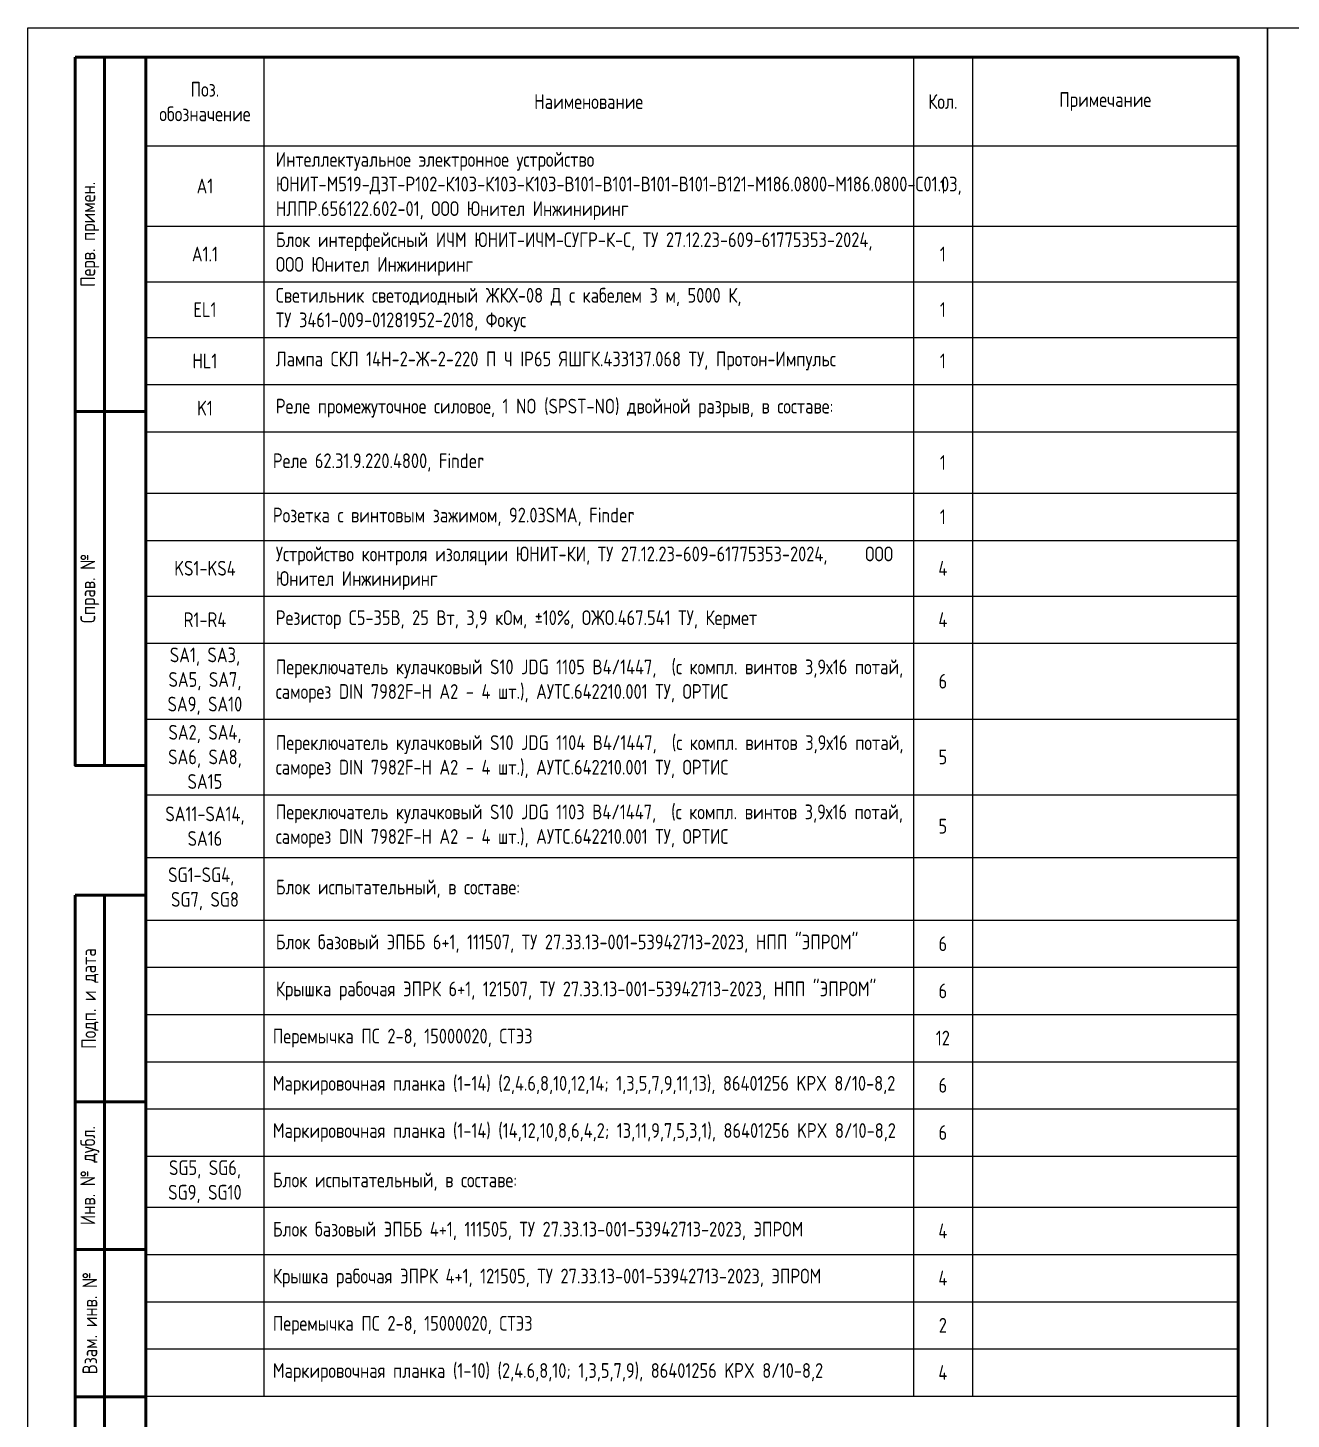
# Model space of a CAD drawing. Header units: millimetres. Extents: x -1117 to 4405, y -90 to 586.
# Drawn here: x -420 to -206, y 61.2 to 297 of the extents above; entities that cross this region are included whole.
import ezdxf

# ---------------------------------------------------------------- set-up
doc = ezdxf.new("R2010")
doc.units = ezdxf.units.MM
doc.styles.add('Gost_type_A', font='GOST_0.TTF')

# ---------------------------------------------------------------- blocks, each defined once
blk = doc.blocks.new('Штамп левый верхний')
at = {"lineweight": 50}
for points in [[(-12, 0), (-7, 0), (-7, -60), (-12, -60)], [(-7, 0), (0, 0), (0, -60), (-7, -60)], [(-12, -60), (-7, -60), (-7, -120), (-12, -120)], [(-7, -60), (0, -60), (0, -120), (-7, -120)]]:
    blk.add_lwpolyline(points, close=True, dxfattribs=at)
at = {"char_height": 2.5, "width": 60, "attachment_point": 5, "rotation": 90, "style": 'Gost_type_A'}
for s, insert in [('Перв. примен.', (-9.5, -30)), ('Справ. №', (-9.5, -90))]:
    blk.add_mtext(s, dxfattribs=dict(at, insert=insert))
blk = doc.blocks.new('Штамп левый нижний')
at = {"lineweight": 50}
for points in [[(-12, 145), (-7, 145), (-7, 110), (-12, 110)], [(-7, 145), (0, 145), (0, 110), (-7, 110)], [(-12, 110), (-7, 110), (-7, 85), (-12, 85)], [(-7, 110), (0, 110), (0, 85), (-7, 85)], [(-12, 85), (-7, 85), (-7, 60), (-12, 60)], [(-7, 85), (0, 85), (0, 60), (-7, 60)], [(-12, 60), (-7, 60), (-7, 25), (-12, 25)], [(-7, 60), (0, 60), (0, 25), (-7, 25)], [(-12, 25), (-7, 25), (-7, 0), (-12, 0)], [(-7, 25), (0, 25), (0, 0), (-7, 0)]]:
    blk.add_lwpolyline(points, close=True, dxfattribs=at)
at = {"char_height": 2.5, "attachment_point": 5, "rotation": 90, "style": 'Gost_type_A'}
for s, insert, width in [('Подп. и дата', (-9.5, 127.5), 35), ('Инв. № дубл.', (-9.5, 97.5), 25), ('Взам. инв. №', (-9.5, 72.5), 25), ('Подп. и дата', (-9.5, 42.5), 35), ('Инв. N подл.', (-9.5, 12.5), 25)]:
    blk.add_mtext(s, dxfattribs=dict(at, insert=insert, width=width))
blk = doc.blocks.new('Формат_А4')
blk.add_lwpolyline([(0, 297), (0, 0), (-210, 0), (-210, 297)], close=True)
at = {"lineweight": 50}
blk.add_lwpolyline([(-190, 292), (-5, 292), (-5, 5), (-190, 5)], close=True, dxfattribs=at)
blk = doc.blocks.new('*T20')
at = {"color": 0, "lineweight": -2, "transparency": 16777216}
for p, q in [((0, 0), (185, 0)), ((0, 0), (0, -15)), ((20, 0), (20, -15)), ((130, 0), (130, -15)), ((140, 0), (140, -15)), ((185, 0), (185, -15)), ((210, 0), (395, 0)), ((210, 0), (210, -15)), ((230, 0), (230, -15)), ((340, 0), (340, -15)), ((350, 0), (350, -15)), ((395, 0), (395, -15))]:
    blk.add_line(p, q, dxfattribs=at)
at = {"color": 0, "linetype": 'ByBlock', "lineweight": -2, "transparency": 16777216}
for p, q in [((0, -15), (185, -15)), ((0, -15), (0, -226.87)), ((20, -15), (20, -226.87)), ((130, -15), (130, -226.87)), ((140, -15), (140, -162.2)), ((185, -15), (185, -226.87)), ((210, -15), (395, -15)), ((210, -15), (210, -188.14)), ((230, -15), (230, -188.14)), ((340, -15), (340, -188.14)), ((350, -15), (350, -23)), ((395, -15), (395, -188.14)), ((210, -23), (395, -23)), ((350, -23), (350, -156.14)), ((0, -28.63), (185, -28.63)), ((210, -31), (395, -31)), ((0, -38.06), (185, -38.06)), ((210, -40.43), (395, -40.43)), ((0, -47.45), (185, -47.45)), ((210, -48.43), (395, -48.43)), ((0, -55.45), (185, -55.45)), ((210, -56.43), (395, -56.43)), ((0, -63.45), (185, -63.45)), ((210, -65.48), (395, -65.48)), ((0, -73.86), (185, -73.86)), ((210, -74.89), (395, -74.89)), ((0, -81.86), (185, -81.86)), ((210, -82.89), (395, -82.89)), ((0, -91.3), (185, -91.3)), ((210, -90.89), (395, -90.89)), ((210, -98.89), (395, -98.89)), ((0, -99.3), (185, -99.3)), ((210, -106.89), (395, -106.89)), ((0, -112.14), (185, -112.14)), ((210, -116.14), (395, -116.14)), ((210, -124.14), (395, -124.14)), ((0, -124.97), (185, -124.97)), ((210, -132.14), (395, -132.14)), ((0, -135.6), (185, -135.6)), ((210, -140.14), (395, -140.14)), ((0, -146.2), (185, -146.2)), ((210, -148.14), (395, -148.14)), ((0, -154.2), (185, -154.2)), ((210, -156.14), (395, -156.14)), ((350, -156.14), (350, -164.14)), ((0, -162.2), (185, -162.2)), ((140, -162.2), (140, -226.87)), ((210, -164.14), (395, -164.14)), ((350, -164.14), (350, -180.14)), ((0, -170.2), (185, -170.2)), ((210, -172.14), (395, -172.14)), ((0, -178.2), (185, -178.2)), ((210, -180.14), (395, -180.14)), ((350, -180.14), (350, -188.14)), ((0, -186.2), (185, -186.2)), ((210, -188.14), (395, -188.14)), ((0, -194.87), (185, -194.87)), ((0, -202.87), (185, -202.87)), ((0, -210.87), (185, -210.87)), ((0, -218.87), (185, -218.87)), ((0, -226.87), (185, -226.87))]:
    blk.add_line(p, q, dxfattribs=at)
at = {"transparency": 16777216, "char_height": 2.5, "style": 'Gost_type_A'}
for s, insert, width, attachment_point in [('Поз. обозначение', (10, -7.5), 17, 5), ('Поз. обозначение', (220, -7.5), 17, 5), ('Наименование', (75, -7.5), 107, 5), ('Кол.', (135, -7.5), 7, 5), ('Примечание', (162.5, -7.5), 42, 5), ('Наименование', (285, -7.5), 107, 5), ('Кол.', (345, -7.5), 7, 5), ('Примечание', (372.5, -7.5), 42, 5), ('Маркировочная планка (1-10) (10,8,6,4,2; 9,7,5,3,1), 86401256 KPX 8/10-8,2', (231.5, -19), 107, 4), ('4', (345, -19), 7, 5), ('Перемычка FBS 10-6, HNT-090688, ОРТИС', (232, -144.14), 106, 4), ('1', (345, -144.14), 7, 5), ('Перемычка ПС 2-8, 15000020, СТЭЗ ', (21.5, -166.2), 107, 4), ('12', (135, -166.2), 7, 5), ('6', (135, -174.2), 7, 5), ('Маркировочная планка (1-14) (14,12,10,8,6,4,2; 13,11,9,7,5,3,1), 86401256 KPX 8/10-8,2', (21.5, -182.2), 107, 4), ('6', (135, -182.2), 7, 5), ('{\\C256;Блок испытательный, в составе:}', (21.5, -190.53), 107, 4), ('Блок базовый ЭПББ 4+1, 111505, ТУ 27.33.13-001-53942713-2023, ЭПРОМ', (21.5, -198.87), 107, 4), ('4', (135, -198.87), 7, 5), ('Крышка рабочая ЭПРК 4+1, 121505, ТУ 27.33.13-001-53942713-2023, ЭПРОМ', (21.5, -206.87), 107, 4), ('4', (135, -206.87), 7, 5), ('Перемычка ПС 2-8, 15000020, СТЭЗ ', (21.5, -214.87), 107, 4), ('2', (135, -214.87), 7, 5), ('Маркировочная планка (1-10) (2,4.6,8,10; 1,3,5,7,9), 86401256 KPX 8/10-8,2', (21.5, -222.87), 107, 4), ('4', (135, -222.87), 7, 5)]:
    blk.add_mtext(s, dxfattribs=dict(at, insert=insert, width=width, attachment_point=attachment_point))
at = {"color": 0, "transparency": 16777216, "char_height": 2.5, "style": 'Gost_type_A'}
for s, insert, width, attachment_point in [('{\\C256;Интеллектуальное электронное устройство \\C5;ЮНИТ-М519-ДЗТ-Р102-К103-К103-К103-В101-В101-В101-В101-В121-М186.0800-М186.0800-С01.03, \\C256;НЛПР.656122.602-01, }ООО Юнител Инжиниринг', (22, -21.81), 106, 4), ('A1', (10, -21.81), 18, 5), ('1', (135, -21.81), 7, 5), ('SQ1, SQ2', (220, -27), 18, 5), ('{\\C256;Выключатель путевой ВВП11-10А313-20У311, ТУ 3428-155-00216823-2005, ВНИИР }', (232, -27), 106, 4), ('2', (345, -27), 7, 5), ('Блок интерфейсный ИЧМ {\\C5;ЮНИТ-ИЧМ-СУГР-К-С}, ТУ 27.12.23-609-61775353-2024, ООО Юнител Инжиниринг', (22, -33.34), 106, 4), ('A1.1', (10, -33.34), 18, 5), ('1', (135, -33.34), 7, 5), ('{\\C256;Блок-приставка конденсаторная ЮНИТ-БК-02, ТУ 27.12.31-601-61775353-2016, }ООО Юнител Инжиниринг', (232, -35.72), 106, 4), ('UZ1', (220, -35.72), 18, 5), ('1', (345, -35.72), 7, 5), ('Светильник светодиодный ЖКХ-08 Д с кабелем 3 м, 5000 К,\\PТУ 3461-009-01281952-2018, Фокус ', (22, -42.75), 106, 4), ('EL1', (10, -42.75), 18, 5), ('1', (135, -42.75), 7, 5), ('WE1', (220, -44.43), 18, 5), ('Кабель соединительный', (232, -44.43), 106, 4), ('1', (345, -44.43), 7, 5), ('{\\C256;м; входит в состав} EL1', (351.5, -44.43), 42, 4), ('HL1', (10, -51.45), 18, 5), ('{\\C256;Лампа СКЛ 14Н-2-Ж-2-220 П Ч IP65 ЯШГК.433137.068 ТУ, Протон-Импульс}', (22, -51.45), 106, 4), ('1', (135, -51.45), 7, 5), ('WE2', (220, -52.43), 18, 5), ('Провод ПВСнг(А)-LS 2х0,75, ГОСТ 7399-97', (232, -52.43), 106, 4), ('1', (345, -52.43), 7, 5), ('{\\C256;м}', (351.5, -52.43), 42, 4), ('K1', (10, -59.45), 18, 5), ('{\\C256;Реле промежуточное }силовое, 1 NO (SPST-NO) двойной разрыв{\\C256;, в составе:}', (22, -59.45), 106, 4), ('{\\C256;Патч-корд экранированный, категории 5е, FTP серый PC-FTP-RJ45-Cat.5e-1,5m-LSZH, 8871c, Cabeus}', (232, -60.96), 106, 4), ('WE3, WE4', (220, -60.96), 18, 5), ('2', (345, -60.96), 7, 5), ('Реле 62.31.9.220.4800, Finder', (21.5, -68.66), 107, 4), ('1', (135, -68.66), 7, 5), ('Соединитель электротехнический RUT 6-RTK/S, HNT-090374, ТУ 27.33.13-001-54070557-2024, ГОСТ IEC 60947-7-1-2016, ОРТИС', (232, -70.18), 106, 4), ('{\\C256;X:1-X:56}', (220, -70.18), 18, 5), ('56', (345, -70.18), 7, 5), ('Розетка с винтовым зажимом, 92.03SMA, Finder', (21.5, -77.86), 107, 4), ('1', (135, -77.86), 7, 5), ('Пластина торцевая D-RUT 6-RTK, HNT-090665, ОРТИС', (232, -78.89), 106, 4), ('10', (345, -78.89), 7, 5), ('{\\C256;Устройство контроля изоляции ЮНИТ-КИ, ТУ 27.12.23-609-61775353-2024,     ООО Юнител Инжиниринг}', (22, -86.58), 106, 4), ('KS1-KS4', (10, -86.58), 18, 5), ('4', (135, -86.58), 7, 5), ('Перемычка коммутационная SB 2-RTK/S, HNT-090979, ОРТИС', (232, -86.89), 106, 4), ('14', (345, -86.89), 7, 5), ('R1-R4', (10, -95.3), 18, 5), ('{\\C256;Резистор С5-35В, 25 Вт, 3,9 кОм, ±10%, ОЖО.467.541 ТУ, Кермет}', (22, -95.3), 106, 4), ('4', (135, -95.3), 7, 5), ('Перемычка FB 2-RTK/S, HNT-091821, ОРТИС', (232, -94.89), 106, 4), ('4', (345, -94.89), 7, 5), ('SA1, SA3, SA5, SA7, SA9, SA10', (10, -105.72), 18, 5), ('Маркировочная планка (1-56), 86401256 KPX 8/10-8,2', (232, -102.89), 106, 4), ('{\\C256;Переключатель кулачковый S10 JDG 1105 B4/1447,  (с компл. винтов 3,9х16 потай, саморез DIN 7982F-H A2 - 4 шт.), АУТС.642210.001 ТУ, ОРТИС}', (22, -105.72), 106, 4), ('1', (345, -102.89), 7, 5), ('6', (135, -105.72), 7, 5), ('Соединитель электротехнический RPV 4-MT(-P), HNT-131560, ТУ 27.33.13-001-54070557-2024, ГОСТ IEC 60947-7-1-2016, ОРТИС ', (232, -111.51), 106, 4), ('{\\C256;X:57-X:285}', (220, -111.51), 18, 5), ('229', (345, -111.51), 7, 5), ('SA2, SA4, SA6, SA8, SA15', (10, -118.55), 18, 5), ('{\\C256;Переключатель кулачковый S10 JDG 1104 B4/1447,  (с компл. винтов 3,9х16 потай, саморез DIN 7982F-H A2 - 4 шт.), АУТС.642210.001 ТУ, ОРТИС}', (22, -118.55), 106, 4), ('5', (135, -118.55), 7, 5), ('Пластина торцевая D-RPV 4-MT(-P), HNT-131561, ОРТИС', (232, -120.14), 106, 4), ('42', (345, -120.14), 7, 5), ('SA11-SA14, SA16', (10, -130.29), 18, 5), ('{\\C256;Переключатель кулачковый S10 JDG 1103 B4/1447,  (с компл. винтов 3,9х16 потай, саморез DIN 7982F-H A2 - 4 шт.), АУТС.642210.001 ТУ, ОРТИС}', (22, -130.29), 106, 4), ('Перемычка FBS 2-6, HNT-091360, ОРТИС', (232, -128.14), 106, 4), ('27', (345, -128.14), 7, 5), ('5', (135, -130.29), 7, 5), ('Перемычка FBS 3-6, HNT-091957, ОРТИС', (232, -136.14), 106, 4), ('1', (345, -136.14), 7, 5), ('SG1-SG4,  SG7, SG8', (10, -140.9), 18, 5), ('{\\C256;Блок испытательный, в составе:}', (22, -140.9), 106, 4), ('{\\C256;Блок базовый ЭПББ 6+1, 111507, ТУ 27.33.13-001-53942713-2023, НПП "ЭПРОМ"}', (22, -150.2), 106, 4), ('6', (135, -150.2), 7, 5), ('Перемычка FBS 20-6, HNT-133475, ОРТИС', (232, -152.14), 106, 4), ('1', (345, -152.14), 7, 5), ('{\\C256;Крышка рабочая ЭПРК 6+1, 121507, ТУ 27.33.13-001-53942713-2023, НПП "ЭПРОМ"}', (22, -158.2), 106, 4), ('6', (135, -158.2), 7, 5), ('Маркировочная планка (57-285), 86401217 KPX 6/10-6,2', (231.5, -160.14), 107, 4), ('1', (345, -160.14), 7, 5), ('{\\C256;X:286-X:315}', (220, -168.14), 18, 5), ('Клемма проходная, PTU 4-MTD-P, 3209540, СТЭЗ', (232, -168.14), 106, 4), ('30', (345, -168.14), 7, 5), ('Маркировочная планка (1-14) (2,4.6,8,10,12,14; 1,3,5,7,9,11,13){\\C256;, 86401256 KPX 8/10-8,2}', (21.5, -174.2), 107, 4), ('Крышка концевая D-PTU 4-MT, 3209534, СТЭЗ', (232, -176.14), 106, 4), ('1', (345, -176.14), 7, 5), ('Маркировочная планка (286-315), 86401217 KPX 6/10-6,2', (231.5, -184.14), 107, 4), ('1', (345, -184.14), 7, 5), ('SG5, SG6, SG9, SG10', (10, -190.53), 18, 5)]:
    blk.add_mtext(s, dxfattribs=dict(at, insert=insert, width=width, attachment_point=attachment_point))

msp = doc.modelspace()

# ---------------------------------------------------------------- block references
at = {"color": 1}
for name, p in [('Формат_А4', (-210, 0)), ('Формат_А4', (0, 0)), ('Штамп левый верхний', (-400, 292)), ('Штамп левый нижний', (-400, 5))]:
    msp.add_blockref(name, p, dxfattribs=at)
msp.add_blockref('*T20', (-400, 292))

doc.saveas('drawing.dxf')
